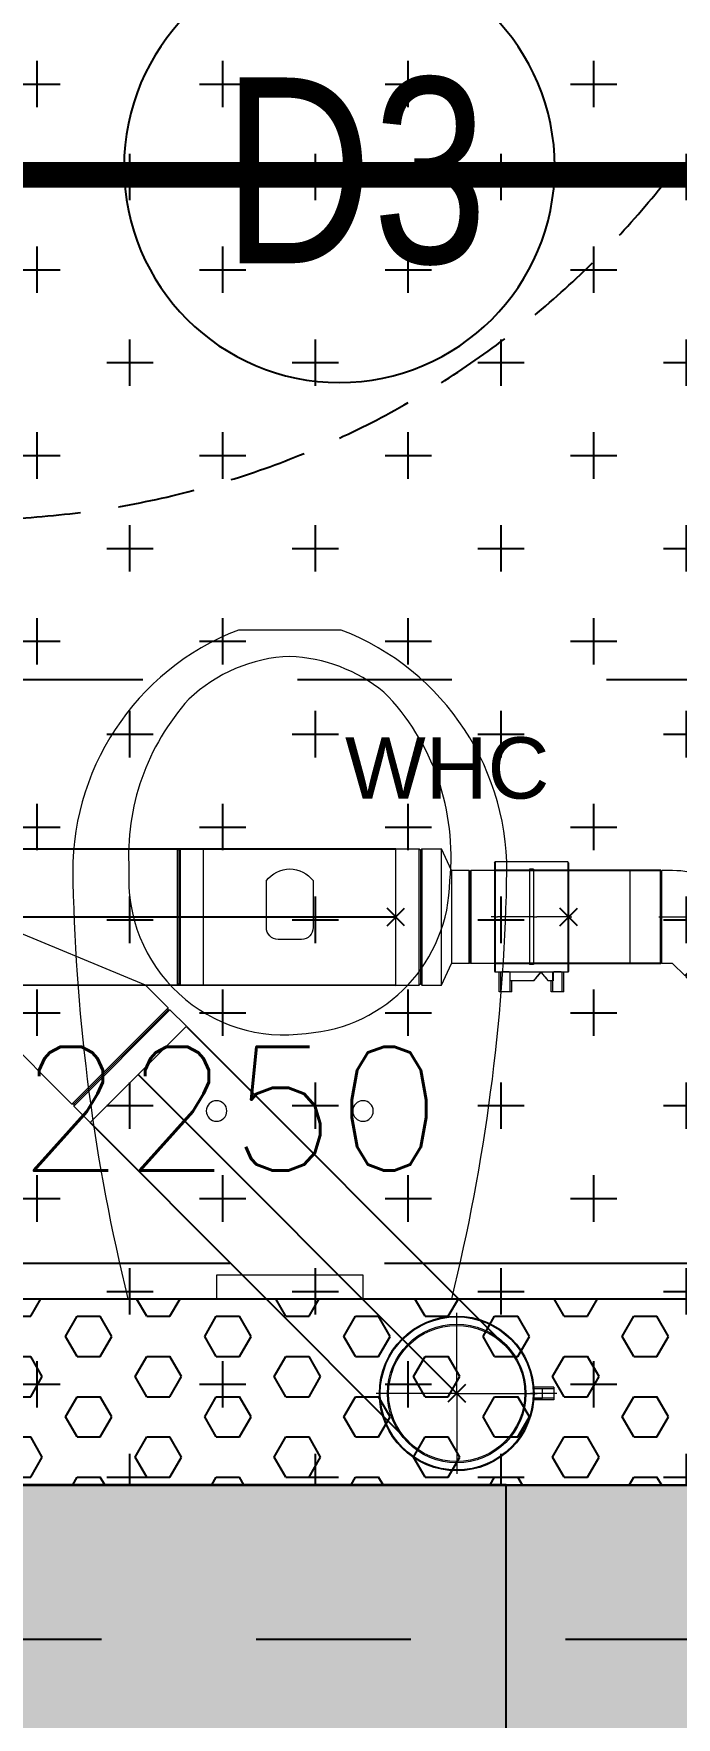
# Model space of a CAD drawing. Header units: millimetres. Extents: x 1135099 to 1230264, y -5736945 to -5695799.
# Drawn here: x 1201409 to 1201928, y -5708037 to -5706678 of the extents above; entities that cross this region are included whole.
import ezdxf
from ezdxf.enums import TextEntityAlignment as Align

# ---------------------------------------------------------------- set-up
doc = ezdxf.new("R2010")
doc.units = ezdxf.units.MM
doc.header["$LTSCALE"] = 1000
doc.header["$MEASUREMENT"] = 0
for name, pattern in [('2BHK-A - BACK$1$( Hidden )', [0.375, 0.25, -0.125]), ('2BHK-A - BACK$1$AUDIT_D_120904163729-0', [0]), ('AUDIT_D_120904163729-0', [0]), ('T8(T9 IS SIMILAR) - DIMENSION & TEXTING$0$CENTERX2', [101.6, 63.5, -12.7, 12.7, -12.7]), ('T8(T9 IS SIMILAR) - DIMENSION & TEXTING$0$HIDDEN', [0.375, 0.25, -0.125]), ('T8(T9 IS SIMILAR) - DIMENSION & TEXTING$1$AUDIT_D_120904163729-0', [0]), ('T8_REFUGE COLUMNS$0$CENTER2', [1.125, 0.75, -0.125, 0.125, -0.125])]:
    doc.linetypes.add(name, pattern=pattern)
doc.layers.get('0').update_dxf_attribs({"linetype": 'AUDIT_D_120904163729-0'})
for name, color, linetype in [('2BHK-A - BACK$0$A-TOI SUNK 50MM', 8, 'Continuous'), ('2BHK-A - BACK$0$LEDGE WALL', 5, 'Continuous'), ('2BHK-A - BACK$1$A-HATCH -160', 251, '2BHK-A - BACK$1$AUDIT_D_120904163729-0'), ('T8(T9 IS SIMILAR) - DIMENSION & TEXTING$0$A-DIMENSIONS', 2, 'T8(T9 IS SIMILAR) - DIMENSION & TEXTING$0$HIDDEN'), ('T8(T9 IS SIMILAR) - DIMENSION & TEXTING$0$A-PLUMBING', 7, 'T8(T9 IS SIMILAR) - DIMENSION & TEXTING$1$AUDIT_D_120904163729-0'), ('T8(T9 IS SIMILAR) - DIMENSION & TEXTING$0$pl-110 dia soil pipe', 1, 'Continuous'), ('T8(T9 IS SIMILAR) - DIMENSION & TEXTING$0$pl-110 dia soil pipe1', 1, 'Continuous'), ('T8(T9 IS SIMILAR) - DIMENSION & TEXTING$0$pl-75 dia waste pipe', 3, 'Continuous'), ('T8(T9 IS SIMILAR) - DIMENSION & TEXTING$0$pl-75 dia waste pipe1', 3, 'Continuous'), ('T8(T9 IS SIMILAR) - DIMENSION & TEXTING$0$U-TI-TEXT', 7, 'Continuous'), ('T8(T9 IS SIMILAR) - DIMENSION & TEXTING$0$U-TI-WS', 5, 'Continuous'), ('T8(T9 IS SIMILAR) - DIMENSION & TEXTING$1$a-window-no', 125, 'Continuous'), ('T8_REFUGE COLUMNS$0$A-CENTERLINE', 193, 'T8_REFUGE COLUMNS$0$CENTER2'), ('T8_REFUGE COLUMNS$1$A-RCC COLS', 3, 'Continuous'), ('T8_TYPICAL COLUMNS$0$A-RCC COLS', 3, 'Continuous')]:
    doc.layers.add(name, color=color, linetype=linetype)
doc.layers.add('2BHK-A - BACK$1$a-TOI-fixtures', color=251, linetype='Continuous', lineweight=0)
doc.layers.add('T8(T9 IS SIMILAR)$0$D&W', color=8, linetype='Continuous', lineweight=25)
for name, color, linetype, lineweight, true_color in [('T8(T9 IS SIMILAR) - DIMENSION & TEXTING$0$GEB-BEZUG', 2, 'Continuous', 25, 0xffff00), ('T8_REFUGE COLUMNS$1$COL-HATCH', 7, 'Continuous', 25, 0xa3a3a3), ('T8_TYPICAL COLUMNS$0$$0$COL-HATCH', 7, 'Continuous', 25, 0xa3a3a3)]:
    doc.layers.add(name, color=color, linetype=linetype, lineweight=lineweight, true_color=true_color)
doc.styles.add('T8(T9 IS SIMILAR) - DIMENSION & TEXTING$0$arial', font='sanss___.ttf')
doc.styles.add('T8(T9 IS SIMILAR) - DIMENSION & TEXTING$0$Romans 1', font='romans.shx', dxfattribs={"height": 100})
doc.styles.add('T8(T9 IS SIMILAR) - DIMENSION & TEXTING$1$LODHA STANDERD', font='sanss___.ttf')
doc.dimstyles.new('T8(T9 IS SIMILAR) - DIMENSION & TEXTING$0$ALPINE S', dxfattribs={"dimscale": 0, "dimtxt": 100, "dimasz": 75, "dimexe": 0, "dimexo": 0, "dimgap": 75, "dimtad": 1, "dimdec": 0, "dimzin": 0, "dimdsep": 46, "dimtxsty": 'T8(T9 IS SIMILAR) - DIMENSION & TEXTING$0$Romans 1', "dimblk": 'T8(T9 IS SIMILAR) - DIMENSION & TEXTING$0$_ArchTick', "dimcen": 0.09, "dimclrd": 256, "dimclre": 256, "dimclrt": 7, "dimadec": 0, "dimazin": 0, "dimtfac": 1, "dimtdec": 0, "dimtofl": 0, "dimtmove": 1, "dimatfit": 0, "dimldrblk": 'T8(T9 IS SIMILAR) - DIMENSION & TEXTING$0$_Open90', "dimfxl": 1, "dimtolj": 1, "dimtzin": 0, "dimarcsym": 0})

# ---------------------------------------------------------------- blocks, each defined once
blk = doc.blocks.new('T8(T9 IS SIMILAR) - DIMENSION & TEXTING$1$WINDOW TAG')
at = {"layer": 'T8(T9 IS SIMILAR) - DIMENSION & TEXTING$1$a-window-no'}
blk.add_circle((0, 0), 174.1, dxfattribs=at)
at = {"layer": 'T8(T9 IS SIMILAR) - DIMENSION & TEXTING$1$a-window-no', "style": 'T8(T9 IS SIMILAR) - DIMENSION & TEXTING$1$LODHA STANDERD'}
blk.add_attdef('WINDOW', text='', height=150, dxfattribs=at).set_placement((11.3, 2.8), align=Align.MIDDLE_CENTER)
blk = doc.blocks.new('T8(T9 IS SIMILAR) - DIMENSION & TEXTING$0$_ArchTick')
at = {"color": 0, "linetype": 'ByBlock', "const_width": 0.15}
blk.add_lwpolyline([(-0.5, -0.5), (0.5, 0.5)], dxfattribs=at)
blk = doc.blocks.new('*D509')
at = {"layer": 'T8(T9 IS SIMILAR) - DIMENSION & TEXTING$0$A-DIMENSIONS', "linetype": 'T8(T9 IS SIMILAR) - DIMENSION & TEXTING$0$HIDDEN', "lineweight": -2, "transparency": 16777216}
for p, q in [((1200442.5, -5707807.8), (1200442.5, -5707670.9)), ((1202692.3, -5707807.8), (1202692.3, -5707670.9))]:
    blk.add_line(p, q, dxfattribs=at)
at = {"layer": 'T8(T9 IS SIMILAR) - DIMENSION & TEXTING$0$A-DIMENSIONS', "lineweight": -2, "transparency": 16777216}
blk.add_line((1202692.3, -5707670.9), (1200442.5, -5707670.9), dxfattribs=at)
at = {"layer": 'T8(T9 IS SIMILAR) - DIMENSION & TEXTING$0$A-DIMENSIONS', "linetype": 'ByBlock', "lineweight": -2, "transparency": 16777216, "xscale": 75, "yscale": 75, "zscale": 75, "rotation": 180}
blk.add_blockref('T8(T9 IS SIMILAR) - DIMENSION & TEXTING$0$_ArchTick', (1200442.5, -5707670.9), dxfattribs=at)
at = {"layer": 'T8(T9 IS SIMILAR) - DIMENSION & TEXTING$0$A-DIMENSIONS', "linetype": 'ByBlock', "lineweight": -2, "transparency": 16777216, "xscale": 75, "yscale": 75, "zscale": 75}
blk.add_blockref('T8(T9 IS SIMILAR) - DIMENSION & TEXTING$0$_ArchTick', (1202692.3, -5707670.9), dxfattribs=at)
at = {"layer": 'T8(T9 IS SIMILAR) - DIMENSION & TEXTING$0$A-DIMENSIONS', "color": 7, "linetype": 'ByBlock', "transparency": 16777216, "insert": (1201567.4, -5707545.9), "char_height": 100, "attachment_point": 5, "style": 'T8(T9 IS SIMILAR) - DIMENSION & TEXTING$0$Romans 1'}
blk.add_mtext('\\A1;2250', dxfattribs=at)
blk = doc.blocks.new('T8(T9 IS SIMILAR) - DIMENSION & TEXTING$0$_Open90')
at = {"color": 0, "linetype": 'ByBlock', "lineweight": -2}
for p, q in [((-0.5, 0.5), (0, 0)), ((0, 0), (-1, 0)), ((0, 0), (-0.5, -0.5))]:
    blk.add_line(p, q, dxfattribs=at)
blk = doc.blocks.new('T8(T9 IS SIMILAR) - DIMENSION & TEXTING$0$Einfügepunkt')
at = {"layer": 'T8(T9 IS SIMILAR) - DIMENSION & TEXTING$0$GEB-BEZUG'}
for p, q in [((-7.1, -7.1), (7.1, 7.1)), ((-7.1, 7.1), (7.1, -7.1))]:
    blk.add_line(p, q, dxfattribs=at)
blk = doc.blocks.new('T8(T9 IS SIMILAR) - DIMENSION & TEXTING$0$367.771.16.1_L')
at = {"lineweight": 13, "ltscale": 25}
for p, q in [((-5.2, 78.5), (-5.2, 62.3)), ((-5.2, 78.5), (5.2, 78.5)), ((-3.7, 78.5), (-3.7, 62.4)), ((3.8, 69.5), (-3.7, 69.5)), ((-3.7, 69.5), (-3.7, 62.4)), ((0, 81), (0, 78.5)), ((0, 78.5), (0, 62.3)), ((3.7, 78.5), (3.7, 62.4)), ((3.8, 62.4), (3.8, 69.5)), ((5.2, 78.5), (5.2, 62.3)), ((0, 0), (0, 65)), ((0, 62.3), (0, 59.8)), ((0, 0), (-65, 0)), ((0, 0), (0, -65)), ((0, 0), (65, 0))]:
    blk.add_line(p, q, dxfattribs=at)
for radius in [62.5, 61.8, 56, 55]:
    blk.add_circle((0, 0), radius, dxfattribs=at)
blk.add_blockref('T8(T9 IS SIMILAR) - DIMENSION & TEXTING$0$Einfügepunkt', (0, 0), dxfattribs=at)
blk = doc.blocks.new('T8(T9 IS SIMILAR) - DIMENSION & TEXTING$0$367.135.16.1_A')
at = {"lineweight": 13, "ltscale": 25}
for p, q in [((-55, 251.1), (-55, 270)), ((-55, 270), (55, 270)), ((55, 251.1), (55, 270)), ((-166.2, 178.4), (-88.4, 256.2)), ((-88.4, 256.2), (-75, 242.8)), ((-53.9, 250), (-55, 251.1)), ((55, 251.1), (-55, 251.1)), ((-53.9, 250), (-55, 248.9)), ((-55, 222.8), (-55, 248.9)), ((-55, 248.9), (55, 248.9)), ((53.9, 250), (-53.9, 250)), ((53.9, 250), (55, 251.1)), ((53.9, 250), (55, 248.9)), ((55, 56.1), (55, 248.9)), ((-75, 242.8), (-152.8, 165)), ((-151.3, 163.5), (-73.5, 241.3)), ((-75, 241.3), (-151.3, 165)), ((-75, 241.3), (-75, 242.8)), ((-75, 241.3), (-73.5, 241.3)), ((-73.5, 241.3), (-55, 222.8)), ((0, 90), (-55, 222.8)), ((-166.2, 178.4), (-152.8, 165)), ((-151.3, 165), (-152.8, 165)), ((-151.3, 165), (-151.3, 163.5)), ((-151.3, 163.5), (-55, 67.2)), ((-55, 67.2), (0, 90)), ((-55, 56.1), (-55, 67.2)), ((-53.9, 55), (-55, 56.1)), ((55, 56.1), (-55, 56.1)), ((-53.9, 55), (-55, 53.9)), ((-53.9, 55), (53.9, 55)), ((53.9, 55), (55, 56.1)), ((53.9, 55), (55, 53.9)), ((-55, 0), (-55, 53.9)), ((-55, 53.9), (55, 53.9)), ((55, 0), (55, 53.9)), ((-55, 0), (55, 0))]:
    blk.add_line(p, q, dxfattribs=at)
blk.add_blockref('T8(T9 IS SIMILAR) - DIMENSION & TEXTING$0$Einfügepunkt', (0, 0), dxfattribs=at)
blk = doc.blocks.new('T8(T9 IS SIMILAR) - DIMENSION & TEXTING$0$367.576.16.1_L')
at = {"lineweight": 13, "ltscale": 25}
for p, q in [((-37.5, 80), (-37.5, 60.75)), ((-37.5, 80), (37.5, 80)), ((37.5, 80), (37.5, 60.75)), ((-36.75, 60), (-37.5, 60.75)), ((37.5, 60.75), (-37.5, 60.75)), ((-36.75, 60), (-37.5, 59.25)), ((-37.5, 59.25), (-37.5, 45)), ((-37.5, 59.25), (37.5, 59.25)), ((36.75, 60), (-36.75, 60)), ((36.75, 60), (37.5, 60.75)), ((36.75, 60), (37.5, 59.25)), ((37.5, 59.25), (37.5, 45)), ((-55, 37), (-37.5, 45)), ((37.5, 45), (-37.5, 45)), ((37.5, 45), (55, 37)), ((-55, 21.1), (-55, 37)), ((-55, 37), (55, 37)), ((55, 21.1), (55, 37)), ((-53.9, 20), (-55, 21.1)), ((55, 21.1), (-55, 21.1)), ((-53.9, 20), (-55, 18.9)), ((-55, 0), (-55, 18.9)), ((-55, 18.9), (55, 18.9)), ((53.9, 20), (-53.9, 20)), ((53.9, 20), (55, 21.1)), ((53.9, 20), (55, 18.9)), ((55, 0), (55, 18.9)), ((-55, 0), (55, 0))]:
    blk.add_line(p, q, dxfattribs=at)
blk.add_blockref('T8(T9 IS SIMILAR) - DIMENSION & TEXTING$0$Einfügepunkt', (0, 0), dxfattribs=at)
blk = doc.blocks.new('T8(T9 IS SIMILAR) - DIMENSION & TEXTING$0$365.045.16.1_A')
at = {"lineweight": 13, "ltscale": 25}
for p, q in [((-61.9, 8.8), (-8.8, 61.9)), ((8.3, 44.7), (-8.8, 61.9)), ((8.3, 44.7), (-44.7, -8.3)), ((-43.7, -9.4), (9.4, 43.7)), ((8.3, 43.7), (-43.7, -8.3)), ((8.3, 43.7), (8.3, 44.7)), ((8.3, 43.7), (9.4, 43.7)), ((15.5, 37.5), (9.4, 43.7)), ((-17.1, 17.1), (-18.9, 18.9)), ((0, 0), (-17.1, 17.1)), ((34.7, 16.5), (30.6, 16)), ((34.7, 16.5), (36.3, 12.9)), ((-44.7, -8.3), (-61.9, 8.8)), ((-9.2, 9.2), (-11, 11)), ((0, -15.5), (0, 0)), ((36.3, 12.9), (32.9, 10.3)), ((-43.7, -8.3), (-44.7, -8.3)), ((-43.7, -8.3), (-43.7, -9.4)), ((-37.5, -15.5), (-43.7, -9.4)), ((-37.5, -29.3), (-37.5, -15.5)), ((0, -29.3), (0, -15.5)), ((37.5, -29.3), (37.5, -15.5)), ((-36.7, -30), (-37.5, -29.3)), ((37.5, -29.3), (-37.5, -29.3)), ((-36.7, -30), (-37.5, -30.7)), ((-37.5, -50), (-37.5, -30.7)), ((-37.5, -30.7), (37.5, -30.7)), ((-36.7, -30), (36.8, -30)), ((0, -31.8), (0, -29.3)), ((36.8, -30), (37.5, -29.3)), ((36.8, -30), (37.5, -30.7)), ((37.5, -50), (37.5, -30.7)), ((-37.5, -50), (37.5, -50)), ((0, -50), (-2.5, -50)), ((0, -50), (0, -47.5)), ((0, -50), (0, -52.5)), ((0, -50), (2.5, -50))]:
    blk.add_line(p, q, dxfattribs=at)
for start, end in [(24.8604, 45), (0, 20.1396)]:
    blk.add_arc((-37.5, -15.5), 75, start, end, dxfattribs=at)
blk.add_open_spline([(32.9, 10.3), (32.9, 10.3), (32.9, 10.3), (32.8, 10.5), (32.8, 10.6), (32.6, 11), (32.4, 11.3), (32.2, 11.9), (32.1, 12.1), (31.9, 12.6), (31.8, 12.8), (31.6, 13.2), (31.6, 13.4), (31.4, 13.8), (31.3, 14), (31.1, 14.6), (31, 14.9), (30.8, 15.4), (30.7, 15.6), (30.6, 15.9), (30.6, 16), (30.6, 16)], degree=3, knots=[-0.9758327, -0.9758327, -0.9758327, -0.9758327, -0.8930469, -0.8930469, -0.7796093, -0.7796093, -0.6561479, -0.6561479, -0.5667077, -0.5667077, -0.5007206, -0.5007206, -0.4380575, -0.4380575, -0.3616519, -0.3616519, -0.247098, -0.247098, -0.1245121, -0.1245121, 0, 0, 0, 0], dxfattribs=at)
blk.add_blockref('T8(T9 IS SIMILAR) - DIMENSION & TEXTING$0$Einfügepunkt', (0, -50), dxfattribs=at)
blk = doc.blocks.new('T8(T9 IS SIMILAR) - DIMENSION & TEXTING$0$365.771.16.1_A')
at = {"lineweight": 13, "ltscale": 25}
for p, q in [((-60.5, 56.2), (-44.5, 56.2)), ((-60.5, 45.8), (-60.5, 56.2)), ((-60.5, 54.7), (-44.5, 54.7)), ((-43.8, 60), (-44.5, 59.3)), ((-44.5, 56.2), (-44.5, 59.3)), ((44.5, 59.3), (-44.5, 59.3)), ((-44.5, 47.3), (-44.5, 54.7)), ((43.8, 60), (-43.8, 60)), ((-37.5, 31.7), (-37.5, 60)), ((0, 60), (0, 62.5)), ((0, 60), (0, 57.5)), ((0, 30.8), (0, 57.5)), ((37.5, 31.7), (37.5, 60)), ((43.8, 60), (44.5, 59.3)), ((44.5, 0.7), (44.5, 59.3)), ((-60.5, 47.3), (-44.5, 47.3)), ((-60.5, 45.8), (-51.5, 45.8)), ((-51.5, 47.4), (-44.3, 47.4)), ((-51.5, 28.4), (-51.5, 47.4)), ((-44.3, 47.4), (-44.3, 22.4)), ((-51.5, 28.3), (-51.5, 28.4)), ((-44.5, 22.4), (-51.5, 28.3)), ((-38.5, 28.3), (-38.5, 31.7)), ((38.5, 31.7), (-38.5, 31.7)), ((38.5, 28.3), (-38.5, 28.3)), ((-37.5, 0), (-37.5, 28.3)), ((0, 28.3), (0, 30.8)), ((0, 28.3), (0, 25.8)), ((37.5, 0), (37.5, 28.3)), ((38.5, 28.3), (38.5, 31.7)), ((-60.5, 14.2), (-51.5, 14.2)), ((-60.5, 3.8), (-60.5, 14.2)), ((-44.5, 22.4), (-51.5, 16.6)), ((-51.5, 16.5), (-51.5, 16.6)), ((-51.5, 12.6), (-51.5, 16.5)), ((-44.5, 22.4), (-44.3, 22.4)), ((-44.3, 22.4), (-44.3, 12.6)), ((0, 2.5), (0, 25.8)), ((-60.5, 12.7), (-44.5, 12.7)), ((-60.5, 5.3), (-44.5, 5.3)), ((-60.5, 3.8), (-44.5, 3.8)), ((-44.3, 12.6), (-51.5, 12.6)), ((-44.5, 5.3), (-44.5, 12.7)), ((-44.5, 0.7), (-44.5, 3.8)), ((-43.8, 0), (-44.5, 0.7)), ((44.5, 0.7), (-44.5, 0.7)), ((43.8, 0), (-43.8, 0)), ((0, 0), (0, 2.5)), ((0, 0), (0, -2.5)), ((43.8, 0), (44.5, 0.7))]:
    blk.add_line(p, q, dxfattribs=at)
at = {"lineweight": 13, "ltscale": 25, "flags": 128}
for points in [[(-44.5, 56.2), (-44.5, 56.2), (-44.5, 56.1), (-44.5, 56), (-44.5, 55.8), (-44.4, 55.6), (-44.4, 55.3), (-44.4, 55), (-44.3, 54.7), (-44.3, 54.3), (-44.3, 53.9), (-44.3, 53.5), (-44.2, 53), (-44.2, 52.6), (-44.2, 52.1), (-44.2, 51.6), (-44.2, 51.1), (-44.2, 50.6), (-44.2, 50.1), (-44.2, 49.6), (-44.2, 49.1), (-44.3, 48.6), (-44.3, 48.2), (-44.3, 47.8), (-44.3, 47.4)], [(-44.5, 47.3), (-44.5, 47.3), (-44.5, 47.4), (-44.5, 47.6), (-44.5, 47.8), (-44.4, 48.1), (-44.4, 48.4), (-44.4, 48.7), (-44.4, 49.1), (-44.4, 49.6), (-44.4, 50.1), (-44.3, 50.5), (-44.3, 51), (-44.3, 51.5), (-44.4, 51.9), (-44.4, 52.4), (-44.4, 52.9), (-44.4, 53.3), (-44.4, 53.6), (-44.4, 53.9), (-44.5, 54.2), (-44.5, 54.4), (-44.5, 54.6), (-44.5, 54.7), (-44.5, 54.7)], [(-51.5, 28.4), (-51.2, 28.2), (-50.9, 27.9), (-50.5, 27.6), (-50.2, 27.4), (-49.9, 27.1), (-49.6, 26.9), (-49.3, 26.6), (-49, 26.3), (-48.7, 26.1), (-48.4, 25.8), (-48.1, 25.6), (-47.8, 25.3), (-47.5, 25.1), (-47.2, 24.8), (-46.9, 24.6), (-46.6, 24.3), (-46.3, 24.1), (-46, 23.9), (-45.7, 23.6), (-45.5, 23.4), (-45.2, 23.1), (-44.9, 22.9), (-44.6, 22.7), (-44.3, 22.4)], [(-44.3, 22.4), (-44.6, 22.2), (-44.9, 22), (-45.2, 21.7), (-45.5, 21.5), (-45.7, 21.3), (-46, 21), (-46.3, 20.8), (-46.6, 20.5), (-46.9, 20.3), (-47.2, 20.1), (-47.5, 19.8), (-47.8, 19.6), (-48.1, 19.3), (-48.4, 19.1), (-48.7, 18.8), (-49, 18.6), (-49.3, 18.3), (-49.6, 18), (-49.9, 17.8), (-50.2, 17.5), (-50.5, 17.3), (-50.9, 17), (-51.2, 16.7), (-51.5, 16.5)], [(-44.5, 5.3), (-44.5, 5.3), (-44.5, 5.4), (-44.5, 5.6), (-44.5, 5.8), (-44.4, 6.1), (-44.4, 6.4), (-44.4, 6.7), (-44.4, 7.1), (-44.4, 7.6), (-44.4, 8.1), (-44.3, 8.5), (-44.3, 9), (-44.3, 9.5), (-44.4, 9.9), (-44.4, 10.4), (-44.4, 10.9), (-44.4, 11.3), (-44.4, 11.6), (-44.4, 11.9), (-44.5, 12.2), (-44.5, 12.4), (-44.5, 12.6), (-44.5, 12.7), (-44.5, 12.7)], [(-44.3, 12.6), (-44.3, 12.2), (-44.3, 11.8), (-44.3, 11.4), (-44.2, 10.9), (-44.2, 10.4), (-44.2, 9.9), (-44.2, 9.4), (-44.2, 8.9), (-44.2, 8.4), (-44.2, 7.9), (-44.2, 7.4), (-44.2, 7), (-44.3, 6.5), (-44.3, 6.1), (-44.3, 5.7), (-44.3, 5.3), (-44.4, 5), (-44.4, 4.7), (-44.4, 4.4), (-44.5, 4.2), (-44.5, 4), (-44.5, 3.9), (-44.5, 3.8), (-44.5, 3.8)]]:
    blk.add_lwpolyline(points, dxfattribs=at)
at = {"lineweight": 13, "ltscale": 25}
blk.add_blockref('T8(T9 IS SIMILAR) - DIMENSION & TEXTING$0$Einfügepunkt', (0, 0), dxfattribs=at)
blk = doc.blocks.new('T8(T9 IS SIMILAR) - DIMENSION & TEXTING$0$A$C77D62699')
at = {"layer": 'T8(T9 IS SIMILAR) - DIMENSION & TEXTING$0$pl-110 dia soil pipe1'}
for p, q in [((-7119.7, 6538.3, -0.9), (-5750.9, 6537.9, -0.9)), ((-7119.7, 6428.3, -0.9), (-5750.9, 6427.9, -0.9)), ((-5920.2, 6394.5, 0), (-5662.8, 6137, 0)), ((-5998, 6316.8, 0), (-5740.6, 6059.2, 0))]:
    blk.add_line(p, q, dxfattribs=at)
at = {"layer": 'T8(T9 IS SIMILAR) - DIMENSION & TEXTING$0$pl-110 dia soil pipe1', "color": 12, "linetype": 'T8(T9 IS SIMILAR) - DIMENSION & TEXTING$0$CENTERX2'}
for p, q in [((-7119.7, 6483.3, -0.9), (-5750.9, 6482.9, -0.9)), ((-5959.1, 6355.7, 0), (-5701.7, 6098.1, 0))]:
    blk.add_line(p, q, dxfattribs=at)
at = {"layer": 'T8(T9 IS SIMILAR) - DIMENSION & TEXTING$0$pl-75 dia waste pipe1'}
for p, q in [((-5536.6, 6520.4, -11.4), (-5670.9, 6520.4, -11.4)), ((-5536.6, 6445.4, -11.4), (-5670.9, 6445.4, -11.4))]:
    blk.add_line(p, q, dxfattribs=at)
at = {"layer": 'T8(T9 IS SIMILAR) - DIMENSION & TEXTING$0$U-TI-WS', "lineweight": 40, "ltscale": 0.01, "const_width": 20.5, "elevation": 0.7}
blk.add_lwpolyline([(-6315.7, 7082.2), (-5202.2, 7082.2), (-5202.2, 6602.1), (-4754.9, 6601.8)], dxfattribs=at)
at = {"layer": 'T8(T9 IS SIMILAR) - DIMENSION & TEXTING$0$pl-110 dia soil pipe', "ltscale": 0.1}
for name, p, xscale, yscale, zscale, rotation in [('T8(T9 IS SIMILAR) - DIMENSION & TEXTING$0$367.135.16.1_A', (-6176.3, 6483, -0.9), -1.00002015893508, 1.00002015893508, 1.00002015893508, 269.9995252106304), ('T8(T9 IS SIMILAR) - DIMENSION & TEXTING$0$367.771.16.1_L', (-5701.7, 6098.1, 0), 1.000020158935082, 1.000020158935082, 1.000020158935082, 270)]:
    blk.add_blockref(name, p, dxfattribs=dict(at, xscale=xscale, yscale=yscale, zscale=zscale, rotation=rotation))
at = {"layer": 'T8(T9 IS SIMILAR) - DIMENSION & TEXTING$0$pl-75 dia waste pipe', "ltscale": 0.1, "xscale": 1.000020158935082, "yscale": 1.000020158935082, "zscale": 1.000020158935082, "rotation": 45.00000000000017}
blk.add_blockref('T8(T9 IS SIMILAR) - DIMENSION & TEXTING$0$365.045.16.1_A', (-5511.6, 6482.8, -0.9), dxfattribs=at)
at = {"layer": 'T8(T9 IS SIMILAR) - DIMENSION & TEXTING$0$pl-75 dia waste pipe', "yscale": 1.000020158935082, "zscale": 1.000020158935082}
for name, p, xscale, rotation in [('T8(T9 IS SIMILAR) - DIMENSION & TEXTING$0$367.576.16.1_L', (-5750.9, 6482.9, -11.4), -1.000020158935082, 270), ('T8(T9 IS SIMILAR) - DIMENSION & TEXTING$0$365.771.16.1_A', (-5611.2, 6482.9, -0.9), 1.000020158935082, 90.00000000000001)]:
    blk.add_blockref(name, p, dxfattribs=dict(at, xscale=xscale, rotation=rotation))
at = {"layer": 'T8(T9 IS SIMILAR) - DIMENSION & TEXTING$0$U-TI-TEXT', "style": 'T8(T9 IS SIMILAR) - DIMENSION & TEXTING$0$arial'}
blk.add_text('WHC', height=49.53, rotation=359.9999, dxfattribs=at).set_placement((-5792, 6578.5, 0.3))
blk = doc.blocks.new('T8_REFUGE COLUMNS')
at = {"layer": 'T8_REFUGE COLUMNS$1$COL-HATCH', "linetype": 'ByBlock'}
h = blk.add_hatch(color=256, dxfattribs=at)
h.dxf.hatch_style = 1
h.paths.add_polyline_path([(1200282, -5708099.9), (1201792, -5708099.9), (1201792, -5707849.9), (1200282, -5707849.9)])
at = {"layer": 'T8_REFUGE COLUMNS$0$A-CENTERLINE'}
for p, q in [((1217248.2, -5707199.9), (1182156.9, -5707199.9)), ((1217215, -5707974.9), (1182156.9, -5707974.9))]:
    blk.add_line(p, q, dxfattribs=at)
at = {"layer": 'T8_REFUGE COLUMNS$1$A-RCC COLS', "linetype": 'ByBlock'}
blk.add_lwpolyline([(1200282, -5708099.9), (1201792, -5708099.9), (1201792, -5707849.9), (1200282, -5707849.9)], close=True, dxfattribs=at)
blk = doc.blocks.new('T8_TYPICAL COLUMNS')
at = {"layer": 'T8_TYPICAL COLUMNS$0$$0$COL-HATCH', "linetype": 'ByBlock'}
h = blk.add_hatch(color=256, dxfattribs=at)
h.dxf.hatch_style = 1
h.paths.add_polyline_path([(1200282.2, -5707850.3), (1202692.3, -5707850.3), (1202692.3, -5708100.3), (1200282.2, -5708100.3)])
h.paths.add_polyline_path([(1209852.3, -5708100.3), (1212262.3, -5708100.3), (1212262.3, -5707850.3), (1209852.3, -5707850.3)])
at = {"layer": 'T8_TYPICAL COLUMNS$0$A-RCC COLS', "linetype": 'ByBlock'}
blk.add_lwpolyline([(1200282.2, -5707850.3), (1202692.3, -5707850.3), (1202692.3, -5708100.3), (1200282.2, -5708100.3)], close=True, dxfattribs=at)
blk.add_blockref('T8_REFUGE COLUMNS', (0, 0), dxfattribs=at)
blk = doc.blocks.new('2BHK-A - BACK$0$EWC 1-flat-3')
at = {"color": 0, "linetype": 'ByBlock', "ltscale": 1.5}
blk.add_line((130.9, 0), (-130.9, 0), dxfattribs=at)
for points in [[(-130.9, 0, -0.055103), (-175.3, 336.2, -0.321827), (-41.6, 540), (41.6, 540, -0.321827), (175.3, 336.2, -0.055103), (130.9, 0, -27.681239)], [(-13.2, 214.3, -0.391448), (-129.3, 337.7, -0.224585), (-76.1, 489.9, -0.160675), (0, 518.7, -0.183016), (81.6, 484.1, -0.201424), (130, 346.4, -0.474507), (-13.2, 214.3, -2.927417)], [(-9.5, 290.2), (9.5, 290.2, 0.414214), (18.9, 299.7), (18.9, 337.6, 0.5), (-18.9, 337.6), (-18.9, 299.7, 0.414214), (-9.5, 290.2, 0.530498)]]:
    blk.add_lwpolyline(points, format="xyb", dxfattribs=at)
at = {"color": 0, "linetype": 'ByBlock'}
blk.add_lwpolyline([(-59.2, 0), (-59.2, 18.9), (59.2, 18.9), (59.2, 0)], close=True, dxfattribs=at)
at = {"color": 0, "linetype": 'ByBlock', "ltscale": 1.5}
for centre in [(-59.2, 151.6), (59.2, 151.6)]:
    blk.add_circle(centre, 8.31, dxfattribs=at)
blk = doc.blocks.new('2BHK-A - BACK')
at = {"layer": '2BHK-A - BACK$0$A-TOI SUNK 50MM'}
h = blk.add_hatch(dxfattribs=at)
h.set_pattern_fill('CROSS', color=256, scale=300, style=0)
h.set_pattern_definition([(9e-15, (54492.616, 14881.46), (75, 75), [37.5, -112.5]), (90, (54511.366, 14862.71), (-75, 75), [37.5, -112.5])])
h.paths.add_polyline_path([(1196642.1, -5706399.9), (1199092.2, -5706399.9), (1199092.2, -5707849.9), (1196642.1, -5707849.9)])
h.paths.add_polyline_path([(1202691.8, -5706399.9), (1200442.1, -5706399.9), (1200442.1, -5707850.3), (1202692.3, -5707850.3)])
at = {"layer": '2BHK-A - BACK$1$A-HATCH -160', "linetype": 'ByBlock'}
h = blk.add_hatch(dxfattribs=at)
h.set_pattern_fill('HEX', color=256, scale=150)
h.paths.add_polyline_path([(1201792.1, -5707850.3), (1201992.1, -5707850.3), (1201992.1, -5707699.6), (1201242.1, -5707699.6), (1201242.1, -5707849.9), (1201792.1, -5707849.9)])
at = {"color": 0, "linetype": '2BHK-A - BACK$1$( Hidden )', "ltscale": 0.25}
blk.add_arc((1201355.7, -5706349.4, 0.6), 721.1, 272.373, 359.9653, dxfattribs=at)
at = {"layer": '2BHK-A - BACK$0$A-TOI SUNK 50MM'}
blk.add_lwpolyline([(1202691.8, -5706399.9), (1200442.1, -5706399.9), (1200442.1, -5707850.3), (1202692.3, -5707850.3)], close=True, dxfattribs=at)
at = {"layer": '2BHK-A - BACK$0$LEDGE WALL'}
blk.add_lwpolyline([(1201992.1, -5707699.6), (1201992.1, -5707850.3), (1201242.1, -5707849.9), (1201242.1, -5707699.6)], close=True, dxfattribs=at)
at = {"layer": '2BHK-A - BACK$1$a-TOI-fixtures', "extrusion": (0, 0, -1), "zscale": -1}
blk.add_blockref('2BHK-A - BACK$0$EWC 1-flat-3', (-1201617.1, -5707699.6), dxfattribs=at)
blk = doc.blocks.new('T8(T9 IS SIMILAR)')
at = {"layer": 'T8(T9 IS SIMILAR)$0$D&W', "linetype": 'ByBlock'}
for name in ['T8_TYPICAL COLUMNS', '2BHK-A - BACK']:
    blk.add_blockref(name, (0, 0), dxfattribs=at)
blk = doc.blocks.new('T8(T9 IS SIMILAR) - DIMENSION & TEXTING')
at = {"layer": 'T8(T9 IS SIMILAR) - DIMENSION & TEXTING$0$A-PLUMBING', "linetype": 'ByBlock'}
blk.add_blockref('T8(T9 IS SIMILAR) - DIMENSION & TEXTING$0$A$C77D62699', (1207452.3, -5713874), dxfattribs=at)
at = {"layer": 'T8(T9 IS SIMILAR) - DIMENSION & TEXTING$1$a-window-no'}
ref = blk.add_blockref('T8(T9 IS SIMILAR) - DIMENSION & TEXTING$1$WINDOW TAG', (1201655.8, -5706785.4), dxfattribs=dict(at, xscale=-1, rotation=180))
ref.add_attrib('WINDOW', 'D3', dxfattribs={"height": 150, "style": 'T8(T9 IS SIMILAR) - DIMENSION & TEXTING$1$LODHA STANDERD', "width": 0.8}).set_placement((1201668.5, -5706788.2), align=Align.MIDDLE_CENTER)
at = {"layer": 'T8(T9 IS SIMILAR) - DIMENSION & TEXTING$0$A-DIMENSIONS', "linetype": 'ByBlock'}
dim = blk.add_linear_dim(base=(1200442.5, -5707670.9), p1=(1202692.3, -5707807.8), p2=(1200442.5, -5707807.8), angle=180, dimstyle='T8(T9 IS SIMILAR) - DIMENSION & TEXTING$0$ALPINE S', override={"dimscale": 1, "dimfxl": 5, "dimarcsym": 1}, dxfattribs=at)
dim.commit()
dim.dimension.update_dxf_attribs({"geometry": '*D509', "text_midpoint": (1201567.4, -5707545.9)})

msp = doc.modelspace()

# ---------------------------------------------------------------- block references
at = {"linetype": 'ByBlock'}
msp.add_blockref('T8(T9 IS SIMILAR)', (-1.4, 0.2, -0.6), dxfattribs=at)

# ---------------------------------------------------------------- next in the draw order: block references
msp.add_blockref('T8(T9 IS SIMILAR) - DIMENSION & TEXTING', (0, 0), dxfattribs=at)

doc.saveas('drawing.dxf')
